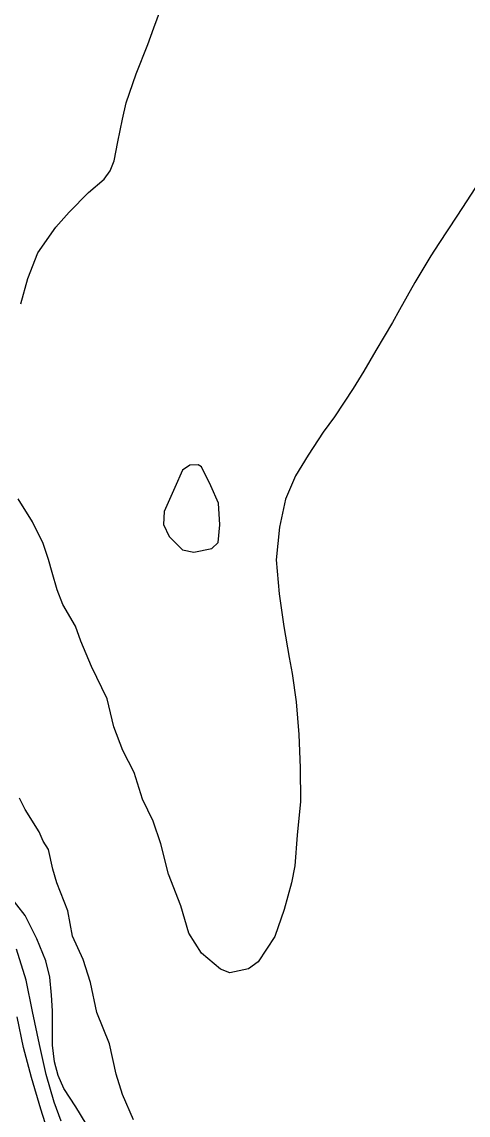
# Model space of a CAD drawing. Header units: feet. Extents: x 333642 to 335017, y 470420 to 471851.
# Drawn here: x 333813.4 to 333877.7, y 471052.5 to 471209.9 of the extents above; entities that cross this region are included whole.
import ezdxf

# ---------------------------------------------------------------- set-up
doc = ezdxf.new("R2010")
doc.units = ezdxf.units.FT
doc.header["$MEASUREMENT"] = 0
doc.layers.add('Contour', color=7, linetype='CONTINUOUS', true_color=0xffffff)

msp = doc.modelspace()

# ---------------------------------------------------------------- linework, layer by layer
at = {"layer": 'Contour', "color": 18, "linetype": 'Continuous', "true_color": 0x000000}
for points, elevation in [([(333813.317746, 471169.333092), (333814.305897, 471172.990681), (333815.743766, 471176.695574), (333818.332555, 471180.375162), (333820.250559, 471182.519822), (333823.033012, 471185.342301), (333825.280701, 471187.262545), (333826.14268, 471188.495924), (333826.749412, 471189.901436), (333827.268605, 471192.637153), (333827.948528, 471195.925637), (333828.474402, 471198.25241), (333829.874085, 471202.445825), (333831.556278, 471206.696353), (333832.448804, 471209.065294), (333833.871416, 471212.982051)], -1), ([(333879.89644, 471187.848856), (333877.503702, 471184.184842), (333876.04198, 471181.950505), (333873.476343, 471178.032221), (333872.315671, 471176.257086), (333869.995609, 471172.415466), (333867.787135, 471168.476957), (333866.795859, 471166.671382), (333864.388222, 471162.633292), (333862.675798, 471159.647062), (333861.121321, 471157.164894), (333858.447307, 471153.06571), (333856.827677, 471150.847491), (333854.679232, 471147.557829), (333852.829216, 471144.592201), (333851.410699, 471141.216699), (333850.512358, 471137.156033), (333850.063024, 471132.463447), (333850.469185, 471127.584108), (333851.159779, 471122.898448), (333851.901759, 471118.406917), (333852.353879, 471116.106868), (333852.919991, 471112.024987), (333853.326187, 471107.343787), (333853.503338, 471102.505032), (333853.57882, 471097.663645), (333853.091154, 471092.830136), (333852.716813, 471088.413399), (333852.25408, 471085.973617), (333851.222381, 471082.153709), (333849.851215, 471078.259291), (333847.464047, 471074.612632), (333846.080824, 471073.577899), (333843.366559, 471072.997069), (333842.015068, 471073.547087), (333839.302046, 471075.857066), (333837.492922, 471078.725883), (333836.312154, 471082.659039), (333834.529526, 471087.242361), (333833.459031, 471091.610332), (333832.36725, 471094.865884), (333830.793759, 471098.028868), (333829.594869, 471101.834491), (333827.990427, 471105.01688), (333826.702642, 471108.447635), (333825.72122, 471112.48438), (333823.477166, 471117.139454), (333821.937768, 471120.742962), (333821.164527, 471122.925325), (333819.320049, 471126.025369), (333818.520716, 471128.161136), (333817.784398, 471130.636615), (333817.256377, 471132.535449), (333816.500745, 471134.824879), (333814.968593, 471137.955234), (333812.904986, 471141.250282)], -1), ([(333838.820007, 471146.142553), (333837.628961, 471146.127763), (333836.55592, 471145.396177), (333835.441701, 471142.874208), (333833.914781, 471139.432883), (333833.829402, 471137.578394), (333834.639499, 471135.853707), (333836.591677, 471133.916535), (333838.186489, 471133.586695), (333840.784367, 471134.130984), (333841.723872, 471134.993077), (333841.958158, 471137.531616), (333841.739814, 471140.615788), (333840.627431, 471143.139593), (333839.290034, 471145.865816), (333838.820007, 471146.142553)], -1), ([(333829.524359, 471051.84468), (333827.919197, 471055.519216), (333827.012508, 471058.444629), (333826.074914, 471062.767183), (333824.249153, 471067.293486), (333823.338154, 471071.613525), (333822.24494, 471074.93203), (333820.733189, 471078.310209), (333820.048013, 471081.948543), (333818.45597, 471085.972594), (333817.912093, 471087.932297), (333817.280741, 471090.79381), (333816.488127, 471091.985563), (333815.953857, 471093.306804), (333813.923038, 471096.525508), (333813.097769, 471098.17276)], -1.5), ([(333822.713056, 471051.25019), (333821.219343, 471053.710857), (333819.484407, 471056.373733), (333818.679869, 471058.236603), (333818.120752, 471060.222455), (333817.862291, 471062.599661), (333817.830452, 471065.357036), (333817.836951, 471067.536196), (333817.712138, 471069.801855), (333817.488804, 471072.378395), (333816.880051, 471074.755091), (333815.587841, 471077.919403), (333813.935055, 471081.257396), (333811.526297, 471084.331178)], -2), ([(333819.098063, 471051.653289), (333818.110249, 471054.394647), (333816.957465, 471058.368643), (333816.000691, 471062.687084), (333814.952307, 471067.425366), (333814.065073, 471071.959807), (333812.674236, 471076.409769)], -2.5), ([(333817.137994, 471050.380017), (333816.161909, 471053.393772), (333814.813169, 471057.966522), (333813.698619, 471062.279248), (333812.785836, 471066.668837)], -3)]:
    msp.add_lwpolyline(points, dxfattribs=dict(at, elevation=elevation))

doc.saveas('drawing.dxf')
